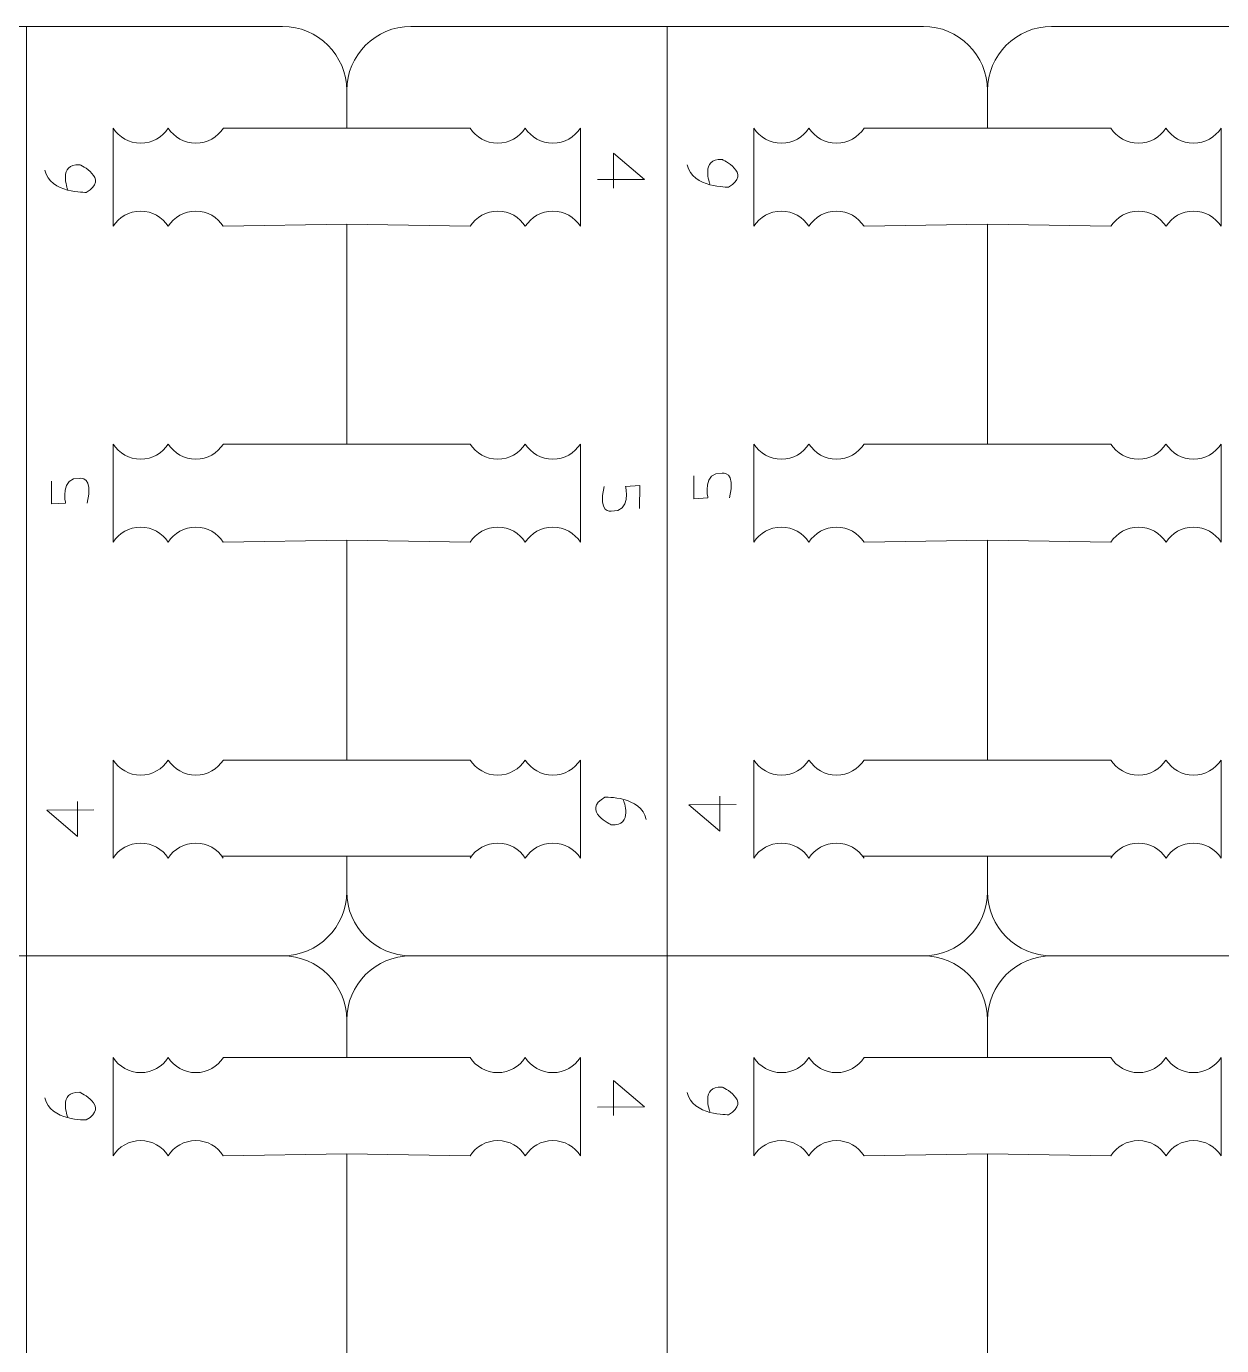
# Model space of a CAD drawing. Header units: centimetres. Extents: x -25 to 25, y -32.5 to 32.5.
# Drawn here: x 13.529 to 17.33, y 15.61 to 19.805 of the extents above; entities that cross this region are included whole.
import ezdxf

# ---------------------------------------------------------------- set-up
doc = ezdxf.new("R2010")
doc.units = ezdxf.units.CM
doc.header["$MEASUREMENT"] = 0
doc.layers.add('Capa 1', color=7, linetype='Continuous')

msp = doc.modelspace()

# ---------------------------------------------------------------- linework, layer by layer
at = {"layer": 'Capa 1', "color": 250, "lineweight": 9}
for points, knots in [([(12.51054, 19.60151), (12.51054, 19.71365), (12.6023, 19.80541), (12.71444, 19.80541), (12.71444, 19.80541), (12.71444, 19.80541), (13.08026, 19.80541), (13.52919, 19.80541)], [0, 0, 0, 0, 0.3333333, 0.3333333, 0.3333333, 0.3333333, 1, 1, 1, 1]), ([(14.1555, 19.48185), (14.1555, 19.48185), (14.54783, 19.48185), (14.54783, 19.48185), (14.54783, 19.48185), (14.54783, 19.48185), (14.54783, 19.60151), (14.54783, 19.60151), (14.54783, 19.60151), (14.54783, 19.71365), (14.45607, 19.80541), (14.34393, 19.80541), (14.34393, 19.80541), (14.34393, 19.80541), (13.97811, 19.80541), (13.52919, 19.80541)], [0, 0, 0, 0, 0.2, 0.2, 0.2, 0.2, 0.4, 0.4, 0.4, 0.4, 0.6, 0.6, 0.6, 0.6, 1, 1, 1, 1]), ([(14.54783, 19.60151), (14.54783, 19.71365), (14.63958, 19.80541), (14.75172, 19.80541), (14.75172, 19.80541), (14.75172, 19.80541), (15.11755, 19.80541), (15.56647, 19.80541)], [0, 0, 0, 0, 0.3333333, 0.3333333, 0.3333333, 0.3333333, 1, 1, 1, 1]), ([(16.19278, 19.48185), (16.19278, 19.48185), (16.58511, 19.48185), (16.58511, 19.48185), (16.58511, 19.48185), (16.58511, 19.48185), (16.58511, 19.60151), (16.58511, 19.60151), (16.58511, 19.60151), (16.58511, 19.71365), (16.49335, 19.80541), (16.38121, 19.80541), (16.38121, 19.80541), (16.38121, 19.80541), (16.01539, 19.80541), (15.56647, 19.80541)], [0, 0, 0, 0, 0.2, 0.2, 0.2, 0.2, 0.4, 0.4, 0.4, 0.4, 0.6, 0.6, 0.6, 0.6, 1, 1, 1, 1]), ([(16.58511, 19.60151), (16.58511, 19.71365), (16.67686, 19.80541), (16.78901, 19.80541), (16.78901, 19.80541), (16.78901, 19.80541), (17.15483, 19.80541), (17.60375, 19.80541)], [0, 0, 0, 0, 0.3333333, 0.3333333, 0.3333333, 0.3333333, 1, 1, 1, 1]), ([(13.98027, 19.48185), (13.96177, 19.45303), (13.92944, 19.43393), (13.89266, 19.43393), (13.89266, 19.43393), (13.85587, 19.43393), (13.82354, 19.45303), (13.80504, 19.48185)], [0, 0, 0, 0, 0.3333333, 0.3333333, 0.3333333, 0.3333333, 1, 1, 1, 1]), ([(14.1555, 19.48185), (14.137, 19.45303), (14.10467, 19.43393), (14.06788, 19.43393), (14.06788, 19.43393), (14.0311, 19.43393), (13.99877, 19.45303), (13.98027, 19.48185)], [0, 0, 0, 0, 0.3333333, 0.3333333, 0.3333333, 0.3333333, 1, 1, 1, 1]), ([(14.94015, 19.48185), (14.95865, 19.45303), (14.99098, 19.43393), (15.02777, 19.43393), (15.02777, 19.43393), (15.06455, 19.43393), (15.09689, 19.45303), (15.11538, 19.48185)], [0, 0, 0, 0, 0.3333333, 0.3333333, 0.3333333, 0.3333333, 1, 1, 1, 1]), ([(15.11538, 19.48185), (15.13388, 19.45303), (15.16621, 19.43393), (15.203, 19.43393), (15.203, 19.43393), (15.23978, 19.43393), (15.27211, 19.45303), (15.29061, 19.48185)], [0, 0, 0, 0, 0.3333333, 0.3333333, 0.3333333, 0.3333333, 1, 1, 1, 1]), ([(16.01755, 19.48185), (15.99905, 19.45303), (15.96672, 19.43393), (15.92994, 19.43393), (15.92994, 19.43393), (15.89315, 19.43393), (15.86082, 19.45303), (15.84232, 19.48185)], [0, 0, 0, 0, 0.3333333, 0.3333333, 0.3333333, 0.3333333, 1, 1, 1, 1]), ([(16.19278, 19.48185), (16.17428, 19.45303), (16.14195, 19.43393), (16.10516, 19.43393), (16.10516, 19.43393), (16.06838, 19.43393), (16.03605, 19.45303), (16.01755, 19.48185)], [0, 0, 0, 0, 0.3333333, 0.3333333, 0.3333333, 0.3333333, 1, 1, 1, 1]), ([(16.97744, 19.48185), (16.99593, 19.45303), (17.02826, 19.43393), (17.06505, 19.43393), (17.06505, 19.43393), (17.10183, 19.43393), (17.13417, 19.45303), (17.15266, 19.48185)], [0, 0, 0, 0, 0.3333333, 0.3333333, 0.3333333, 0.3333333, 1, 1, 1, 1]), ([(17.15266, 19.48185), (17.17116, 19.45303), (17.20349, 19.43393), (17.24028, 19.43393), (17.24028, 19.43393), (17.27706, 19.43393), (17.3094, 19.45303), (17.32789, 19.48185)], [0, 0, 0, 0, 0.3333333, 0.3333333, 0.3333333, 0.3333333, 1, 1, 1, 1]), ([(13.9801, 19.16975), (13.96161, 19.19857), (13.92927, 19.21767), (13.89249, 19.21767), (13.89249, 19.21767), (13.8557, 19.21767), (13.82337, 19.19857), (13.80488, 19.16975)], [0, 0, 0, 0, 0.3333333, 0.3333333, 0.3333333, 0.3333333, 1, 1, 1, 1]), ([(14.15533, 19.16975), (14.13683, 19.19857), (14.1045, 19.21767), (14.06772, 19.21767), (14.06772, 19.21767), (14.03093, 19.21767), (13.9986, 19.19857), (13.9801, 19.16975)], [0, 0, 0, 0, 0.3333333, 0.3333333, 0.3333333, 0.3333333, 1, 1, 1, 1]), ([(14.94032, 19.16975), (14.95882, 19.19857), (14.99115, 19.21767), (15.02793, 19.21767), (15.02793, 19.21767), (15.06472, 19.21767), (15.09705, 19.19857), (15.11555, 19.16975)], [0, 0, 0, 0, 0.3333333, 0.3333333, 0.3333333, 0.3333333, 1, 1, 1, 1]), ([(15.11555, 19.16975), (15.13405, 19.19857), (15.16638, 19.21767), (15.20316, 19.21767), (15.20316, 19.21767), (15.23995, 19.21767), (15.27228, 19.19857), (15.29078, 19.16975)], [0, 0, 0, 0, 0.3333333, 0.3333333, 0.3333333, 0.3333333, 1, 1, 1, 1]), ([(16.01738, 19.16975), (15.99889, 19.19857), (15.96656, 19.21767), (15.92977, 19.21767), (15.92977, 19.21767), (15.89299, 19.21767), (15.86065, 19.19857), (15.84216, 19.16975)], [0, 0, 0, 0, 0.3333333, 0.3333333, 0.3333333, 0.3333333, 1, 1, 1, 1]), ([(16.19261, 19.16975), (16.17412, 19.19857), (16.14178, 19.21767), (16.105, 19.21767), (16.105, 19.21767), (16.06821, 19.21767), (16.03588, 19.19857), (16.01738, 19.16975)], [0, 0, 0, 0, 0.3333333, 0.3333333, 0.3333333, 0.3333333, 1, 1, 1, 1]), ([(16.9776, 19.16975), (16.9961, 19.19857), (17.02843, 19.21767), (17.06522, 19.21767), (17.06522, 19.21767), (17.102, 19.21767), (17.13433, 19.19857), (17.15283, 19.16975)], [0, 0, 0, 0, 0.3333333, 0.3333333, 0.3333333, 0.3333333, 1, 1, 1, 1]), ([(17.15283, 19.16975), (17.17133, 19.19857), (17.20366, 19.21767), (17.24044, 19.21767), (17.24044, 19.21767), (17.27723, 19.21767), (17.30956, 19.19857), (17.32806, 19.16975)], [0, 0, 0, 0, 0.3333333, 0.3333333, 0.3333333, 0.3333333, 1, 1, 1, 1]), ([(14.1555, 18.47699), (14.1555, 18.47699), (14.54783, 18.47699), (14.54783, 18.47699), (14.54783, 18.47699), (14.54783, 18.47699), (14.54783, 19.176), (14.54783, 19.176), (14.54783, 19.176), (14.54783, 19.176), (14.15533, 19.16975), (14.15533, 19.16975)], [0, 0, 0, 0, 0.25, 0.25, 0.25, 0.25, 0.5, 0.5, 0.5, 0.5, 1, 1, 1, 1]), ([(16.19278, 18.47699), (16.19278, 18.47699), (16.58511, 18.47699), (16.58511, 18.47699), (16.58511, 18.47699), (16.58511, 18.47699), (16.58511, 19.176), (16.58511, 19.176), (16.58511, 19.176), (16.58511, 19.176), (16.19261, 19.16975), (16.19261, 19.16975)], [0, 0, 0, 0, 0.25, 0.25, 0.25, 0.25, 0.5, 0.5, 0.5, 0.5, 1, 1, 1, 1]), ([(13.98027, 18.47699), (13.96177, 18.44818), (13.92944, 18.42908), (13.89266, 18.42908), (13.89266, 18.42908), (13.85587, 18.42908), (13.82354, 18.44818), (13.80504, 18.47699)], [0, 0, 0, 0, 0.3333333, 0.3333333, 0.3333333, 0.3333333, 1, 1, 1, 1]), ([(14.1555, 18.47699), (14.137, 18.44818), (14.10467, 18.42908), (14.06788, 18.42908), (14.06788, 18.42908), (14.0311, 18.42908), (13.99877, 18.44818), (13.98027, 18.47699)], [0, 0, 0, 0, 0.3333333, 0.3333333, 0.3333333, 0.3333333, 1, 1, 1, 1]), ([(14.94015, 18.47699), (14.95865, 18.44818), (14.99098, 18.42908), (15.02777, 18.42908), (15.02777, 18.42908), (15.06455, 18.42908), (15.09689, 18.44818), (15.11538, 18.47699)], [0, 0, 0, 0, 0.3333333, 0.3333333, 0.3333333, 0.3333333, 1, 1, 1, 1]), ([(15.11538, 18.47699), (15.13388, 18.44818), (15.16621, 18.42908), (15.203, 18.42908), (15.203, 18.42908), (15.23978, 18.42908), (15.27211, 18.44818), (15.29061, 18.47699)], [0, 0, 0, 0, 0.3333333, 0.3333333, 0.3333333, 0.3333333, 1, 1, 1, 1]), ([(16.01755, 18.47699), (15.99905, 18.44818), (15.96672, 18.42908), (15.92994, 18.42908), (15.92994, 18.42908), (15.89315, 18.42908), (15.86082, 18.44818), (15.84232, 18.47699)], [0, 0, 0, 0, 0.3333333, 0.3333333, 0.3333333, 0.3333333, 1, 1, 1, 1]), ([(16.19278, 18.47699), (16.17428, 18.44818), (16.14195, 18.42908), (16.10516, 18.42908), (16.10516, 18.42908), (16.06838, 18.42908), (16.03605, 18.44818), (16.01755, 18.47699)], [0, 0, 0, 0, 0.3333333, 0.3333333, 0.3333333, 0.3333333, 1, 1, 1, 1]), ([(16.97744, 18.47699), (16.99593, 18.44818), (17.02826, 18.42908), (17.06505, 18.42908), (17.06505, 18.42908), (17.10183, 18.42908), (17.13417, 18.44818), (17.15266, 18.47699)], [0, 0, 0, 0, 0.3333333, 0.3333333, 0.3333333, 0.3333333, 1, 1, 1, 1]), ([(17.15266, 18.47699), (17.17116, 18.44818), (17.20349, 18.42908), (17.24028, 18.42908), (17.24028, 18.42908), (17.27706, 18.42908), (17.3094, 18.44818), (17.32789, 18.47699)], [0, 0, 0, 0, 0.3333333, 0.3333333, 0.3333333, 0.3333333, 1, 1, 1, 1]), ([(13.9801, 18.16489), (13.96161, 18.19371), (13.92927, 18.21281), (13.89249, 18.21281), (13.89249, 18.21281), (13.8557, 18.21281), (13.82337, 18.19371), (13.80488, 18.16489)], [0, 0, 0, 0, 0.3333333, 0.3333333, 0.3333333, 0.3333333, 1, 1, 1, 1]), ([(14.15533, 18.16489), (14.13683, 18.19371), (14.1045, 18.21281), (14.06772, 18.21281), (14.06772, 18.21281), (14.03093, 18.21281), (13.9986, 18.19371), (13.9801, 18.16489)], [0, 0, 0, 0, 0.3333333, 0.3333333, 0.3333333, 0.3333333, 1, 1, 1, 1]), ([(14.94032, 18.16489), (14.95882, 18.19371), (14.99115, 18.21281), (15.02793, 18.21281), (15.02793, 18.21281), (15.06472, 18.21281), (15.09705, 18.19371), (15.11555, 18.16489)], [0, 0, 0, 0, 0.3333333, 0.3333333, 0.3333333, 0.3333333, 1, 1, 1, 1]), ([(15.11555, 18.16489), (15.13405, 18.19371), (15.16638, 18.21281), (15.20316, 18.21281), (15.20316, 18.21281), (15.23995, 18.21281), (15.27228, 18.19371), (15.29078, 18.16489)], [0, 0, 0, 0, 0.3333333, 0.3333333, 0.3333333, 0.3333333, 1, 1, 1, 1]), ([(16.01738, 18.16489), (15.99889, 18.19371), (15.96656, 18.21281), (15.92977, 18.21281), (15.92977, 18.21281), (15.89299, 18.21281), (15.86065, 18.19371), (15.84216, 18.16489)], [0, 0, 0, 0, 0.3333333, 0.3333333, 0.3333333, 0.3333333, 1, 1, 1, 1]), ([(16.19261, 18.16489), (16.17412, 18.19371), (16.14178, 18.21281), (16.105, 18.21281), (16.105, 18.21281), (16.06821, 18.21281), (16.03588, 18.19371), (16.01738, 18.16489)], [0, 0, 0, 0, 0.3333333, 0.3333333, 0.3333333, 0.3333333, 1, 1, 1, 1]), ([(16.9776, 18.16489), (16.9961, 18.19371), (17.02843, 18.21281), (17.06522, 18.21281), (17.06522, 18.21281), (17.102, 18.21281), (17.13433, 18.19371), (17.15283, 18.16489)], [0, 0, 0, 0, 0.3333333, 0.3333333, 0.3333333, 0.3333333, 1, 1, 1, 1]), ([(17.15283, 18.16489), (17.17133, 18.19371), (17.20366, 18.21281), (17.24044, 18.21281), (17.24044, 18.21281), (17.27723, 18.21281), (17.30956, 18.19371), (17.32806, 18.16489)], [0, 0, 0, 0, 0.3333333, 0.3333333, 0.3333333, 0.3333333, 1, 1, 1, 1]), ([(14.1555, 17.47214), (14.1555, 17.47214), (14.54783, 17.47214), (14.54783, 17.47214), (14.54783, 17.47214), (14.54783, 17.47214), (14.54783, 18.17115), (14.54783, 18.17115), (14.54783, 18.17115), (14.54783, 18.17115), (14.15533, 18.16489), (14.15533, 18.16489)], [0, 0, 0, 0, 0.25, 0.25, 0.25, 0.25, 0.5, 0.5, 0.5, 0.5, 1, 1, 1, 1]), ([(16.19278, 17.47214), (16.19278, 17.47214), (16.58511, 17.47214), (16.58511, 17.47214), (16.58511, 17.47214), (16.58511, 17.47214), (16.58511, 18.17115), (16.58511, 18.17115), (16.58511, 18.17115), (16.58511, 18.17115), (16.19261, 18.16489), (16.19261, 18.16489)], [0, 0, 0, 0, 0.25, 0.25, 0.25, 0.25, 0.5, 0.5, 0.5, 0.5, 1, 1, 1, 1]), ([(13.98027, 17.47214), (13.96177, 17.44332), (13.92944, 17.42422), (13.89266, 17.42422), (13.89266, 17.42422), (13.85587, 17.42422), (13.82354, 17.44332), (13.80504, 17.47214)], [0, 0, 0, 0, 0.3333333, 0.3333333, 0.3333333, 0.3333333, 1, 1, 1, 1]), ([(14.1555, 17.47214), (14.137, 17.44332), (14.10467, 17.42422), (14.06788, 17.42422), (14.06788, 17.42422), (14.0311, 17.42422), (13.99877, 17.44332), (13.98027, 17.47214)], [0, 0, 0, 0, 0.3333333, 0.3333333, 0.3333333, 0.3333333, 1, 1, 1, 1]), ([(14.94015, 17.47214), (14.95865, 17.44332), (14.99098, 17.42422), (15.02777, 17.42422), (15.02777, 17.42422), (15.06455, 17.42422), (15.09689, 17.44332), (15.11538, 17.47214)], [0, 0, 0, 0, 0.3333333, 0.3333333, 0.3333333, 0.3333333, 1, 1, 1, 1]), ([(15.11538, 17.47214), (15.13388, 17.44332), (15.16621, 17.42422), (15.203, 17.42422), (15.203, 17.42422), (15.23978, 17.42422), (15.27211, 17.44332), (15.29061, 17.47214)], [0, 0, 0, 0, 0.3333333, 0.3333333, 0.3333333, 0.3333333, 1, 1, 1, 1]), ([(16.01755, 17.47214), (15.99905, 17.44332), (15.96672, 17.42422), (15.92994, 17.42422), (15.92994, 17.42422), (15.89315, 17.42422), (15.86082, 17.44332), (15.84232, 17.47214)], [0, 0, 0, 0, 0.3333333, 0.3333333, 0.3333333, 0.3333333, 1, 1, 1, 1]), ([(16.19278, 17.47214), (16.17428, 17.44332), (16.14195, 17.42422), (16.10516, 17.42422), (16.10516, 17.42422), (16.06838, 17.42422), (16.03605, 17.44332), (16.01755, 17.47214)], [0, 0, 0, 0, 0.3333333, 0.3333333, 0.3333333, 0.3333333, 1, 1, 1, 1]), ([(16.97744, 17.47214), (16.99593, 17.44332), (17.02826, 17.42422), (17.06505, 17.42422), (17.06505, 17.42422), (17.10183, 17.42422), (17.13417, 17.44332), (17.15266, 17.47214)], [0, 0, 0, 0, 0.3333333, 0.3333333, 0.3333333, 0.3333333, 1, 1, 1, 1]), ([(17.15266, 17.47214), (17.17116, 17.44332), (17.20349, 17.42422), (17.24028, 17.42422), (17.24028, 17.42422), (17.27706, 17.42422), (17.3094, 17.44332), (17.32789, 17.47214)], [0, 0, 0, 0, 0.3333333, 0.3333333, 0.3333333, 0.3333333, 1, 1, 1, 1]), ([(13.9801, 17.16004), (13.96161, 17.18885), (13.92927, 17.20795), (13.89249, 17.20795), (13.89249, 17.20795), (13.8557, 17.20795), (13.82337, 17.18885), (13.80488, 17.16004)], [0, 0, 0, 0, 0.3333333, 0.3333333, 0.3333333, 0.3333333, 1, 1, 1, 1]), ([(14.15533, 17.16004), (14.13683, 17.18885), (14.1045, 17.20795), (14.06772, 17.20795), (14.06772, 17.20795), (14.03093, 17.20795), (13.9986, 17.18885), (13.9801, 17.16004)], [0, 0, 0, 0, 0.3333333, 0.3333333, 0.3333333, 0.3333333, 1, 1, 1, 1]), ([(14.94032, 17.16004), (14.95882, 17.18885), (14.99115, 17.20795), (15.02793, 17.20795), (15.02793, 17.20795), (15.06472, 17.20795), (15.09705, 17.18885), (15.11555, 17.16004)], [0, 0, 0, 0, 0.3333333, 0.3333333, 0.3333333, 0.3333333, 1, 1, 1, 1]), ([(15.11555, 17.16004), (15.13405, 17.18885), (15.16638, 17.20795), (15.20316, 17.20795), (15.20316, 17.20795), (15.23995, 17.20795), (15.27228, 17.18885), (15.29078, 17.16004)], [0, 0, 0, 0, 0.3333333, 0.3333333, 0.3333333, 0.3333333, 1, 1, 1, 1]), ([(16.01738, 17.16004), (15.99889, 17.18885), (15.96656, 17.20795), (15.92977, 17.20795), (15.92977, 17.20795), (15.89299, 17.20795), (15.86065, 17.18885), (15.84216, 17.16004)], [0, 0, 0, 0, 0.3333333, 0.3333333, 0.3333333, 0.3333333, 1, 1, 1, 1]), ([(16.19261, 17.16004), (16.17412, 17.18885), (16.14178, 17.20795), (16.105, 17.20795), (16.105, 17.20795), (16.06821, 17.20795), (16.03588, 17.18885), (16.01738, 17.16004)], [0, 0, 0, 0, 0.3333333, 0.3333333, 0.3333333, 0.3333333, 1, 1, 1, 1]), ([(16.9776, 17.16004), (16.9961, 17.18885), (17.02843, 17.20795), (17.06522, 17.20795), (17.06522, 17.20795), (17.102, 17.20795), (17.13433, 17.18885), (17.15283, 17.16004)], [0, 0, 0, 0, 0.3333333, 0.3333333, 0.3333333, 0.3333333, 1, 1, 1, 1]), ([(17.15283, 17.16004), (17.17133, 17.18885), (17.20366, 17.20795), (17.24044, 17.20795), (17.24044, 17.20795), (17.27723, 17.20795), (17.30956, 17.18885), (17.32806, 17.16004)], [0, 0, 0, 0, 0.3333333, 0.3333333, 0.3333333, 0.3333333, 1, 1, 1, 1]), ([(13.52919, 16.84941), (14.0013, 16.84941), (14.34393, 16.84941), (14.34393, 16.84941), (14.34393, 16.84941), (14.45607, 16.84941), (14.54783, 16.94117), (14.54783, 17.05331), (14.54783, 17.05331), (14.54783, 17.05331), (14.54783, 17.16629), (14.54783, 17.16629), (14.54783, 17.16629), (14.54783, 17.16629), (14.15098, 17.16629), (14.15098, 17.16629)], [0, 0, 0, 0, 0.2, 0.2, 0.2, 0.2, 0.4, 0.4, 0.4, 0.4, 0.6, 0.6, 0.6, 0.6, 1, 1, 1, 1]), ([(15.56647, 16.84941), (16.03859, 16.84941), (16.38121, 16.84941), (16.38121, 16.84941), (16.38121, 16.84941), (16.49335, 16.84941), (16.58511, 16.94117), (16.58511, 17.05331), (16.58511, 17.05331), (16.58511, 17.05331), (16.58511, 17.16629), (16.58511, 17.16629), (16.58511, 17.16629), (16.58511, 17.16629), (16.18826, 17.16629), (16.18826, 17.16629)], [0, 0, 0, 0, 0.2, 0.2, 0.2, 0.2, 0.4, 0.4, 0.4, 0.4, 0.6, 0.6, 0.6, 0.6, 1, 1, 1, 1]), ([(12.51054, 17.05331), (12.51054, 16.94117), (12.6023, 16.84941), (12.71444, 16.84941), (12.71444, 16.84941), (12.71444, 16.84941), (13.05707, 16.84941), (13.52919, 16.84941)], [0, 0, 0, 0, 0.3333333, 0.3333333, 0.3333333, 0.3333333, 1, 1, 1, 1]), ([(14.54783, 17.05331), (14.54783, 16.94117), (14.63958, 16.84941), (14.75172, 16.84941), (14.75172, 16.84941), (14.75172, 16.84941), (15.09435, 16.84941), (15.56647, 16.84941)], [0, 0, 0, 0, 0.3333333, 0.3333333, 0.3333333, 0.3333333, 1, 1, 1, 1]), ([(16.58511, 17.05331), (16.58511, 16.94117), (16.67686, 16.84941), (16.78901, 16.84941), (16.78901, 16.84941), (16.78901, 16.84941), (17.13163, 16.84941), (17.60375, 16.84941)], [0, 0, 0, 0, 0.3333333, 0.3333333, 0.3333333, 0.3333333, 1, 1, 1, 1]), ([(14.1555, 16.52586), (14.1555, 16.52586), (14.54783, 16.52586), (14.54783, 16.52586), (14.54783, 16.52586), (14.54783, 16.52586), (14.54783, 16.64552), (14.54783, 16.64552), (14.54783, 16.64552), (14.54783, 16.75766), (14.45607, 16.84941), (14.34393, 16.84941)], [0, 0, 0, 0, 0.25, 0.25, 0.25, 0.25, 0.5, 0.5, 0.5, 0.5, 1, 1, 1, 1]), ([(16.19278, 16.52586), (16.19278, 16.52586), (16.58511, 16.52586), (16.58511, 16.52586), (16.58511, 16.52586), (16.58511, 16.52586), (16.58511, 16.64552), (16.58511, 16.64552), (16.58511, 16.64552), (16.58511, 16.75766), (16.49335, 16.84941), (16.38121, 16.84941)], [0, 0, 0, 0, 0.25, 0.25, 0.25, 0.25, 0.5, 0.5, 0.5, 0.5, 1, 1, 1, 1]), ([(13.98027, 16.52586), (13.96177, 16.49704), (13.92944, 16.47794), (13.89266, 16.47794), (13.89266, 16.47794), (13.85587, 16.47794), (13.82354, 16.49704), (13.80504, 16.52586)], [0, 0, 0, 0, 0.3333333, 0.3333333, 0.3333333, 0.3333333, 1, 1, 1, 1]), ([(14.1555, 16.52586), (14.137, 16.49704), (14.10467, 16.47794), (14.06788, 16.47794), (14.06788, 16.47794), (14.0311, 16.47794), (13.99877, 16.49704), (13.98027, 16.52586)], [0, 0, 0, 0, 0.3333333, 0.3333333, 0.3333333, 0.3333333, 1, 1, 1, 1]), ([(14.94015, 16.52586), (14.95865, 16.49704), (14.99098, 16.47794), (15.02777, 16.47794), (15.02777, 16.47794), (15.06455, 16.47794), (15.09689, 16.49704), (15.11538, 16.52586)], [0, 0, 0, 0, 0.3333333, 0.3333333, 0.3333333, 0.3333333, 1, 1, 1, 1]), ([(15.11538, 16.52586), (15.13388, 16.49704), (15.16621, 16.47794), (15.203, 16.47794), (15.203, 16.47794), (15.23978, 16.47794), (15.27211, 16.49704), (15.29061, 16.52586)], [0, 0, 0, 0, 0.3333333, 0.3333333, 0.3333333, 0.3333333, 1, 1, 1, 1]), ([(16.01755, 16.52586), (15.99905, 16.49704), (15.96672, 16.47794), (15.92994, 16.47794), (15.92994, 16.47794), (15.89315, 16.47794), (15.86082, 16.49704), (15.84232, 16.52586)], [0, 0, 0, 0, 0.3333333, 0.3333333, 0.3333333, 0.3333333, 1, 1, 1, 1]), ([(16.19278, 16.52586), (16.17428, 16.49704), (16.14195, 16.47794), (16.10516, 16.47794), (16.10516, 16.47794), (16.06838, 16.47794), (16.03605, 16.49704), (16.01755, 16.52586)], [0, 0, 0, 0, 0.3333333, 0.3333333, 0.3333333, 0.3333333, 1, 1, 1, 1]), ([(16.97744, 16.52586), (16.99593, 16.49704), (17.02826, 16.47794), (17.06505, 16.47794), (17.06505, 16.47794), (17.10183, 16.47794), (17.13417, 16.49704), (17.15266, 16.52586)], [0, 0, 0, 0, 0.3333333, 0.3333333, 0.3333333, 0.3333333, 1, 1, 1, 1]), ([(17.15266, 16.52586), (17.17116, 16.49704), (17.20349, 16.47794), (17.24028, 16.47794), (17.24028, 16.47794), (17.27706, 16.47794), (17.3094, 16.49704), (17.32789, 16.52586)], [0, 0, 0, 0, 0.3333333, 0.3333333, 0.3333333, 0.3333333, 1, 1, 1, 1]), ([(13.9801, 16.21376), (13.96161, 16.24258), (13.92927, 16.26168), (13.89249, 16.26168), (13.89249, 16.26168), (13.8557, 16.26168), (13.82337, 16.24258), (13.80488, 16.21376)], [0, 0, 0, 0, 0.3333333, 0.3333333, 0.3333333, 0.3333333, 1, 1, 1, 1]), ([(14.15533, 16.21376), (14.13683, 16.24258), (14.1045, 16.26168), (14.06772, 16.26168), (14.06772, 16.26168), (14.03093, 16.26168), (13.9986, 16.24258), (13.9801, 16.21376)], [0, 0, 0, 0, 0.3333333, 0.3333333, 0.3333333, 0.3333333, 1, 1, 1, 1]), ([(14.94032, 16.21376), (14.95882, 16.24258), (14.99115, 16.26168), (15.02793, 16.26168), (15.02793, 16.26168), (15.06472, 16.26168), (15.09705, 16.24258), (15.11555, 16.21376)], [0, 0, 0, 0, 0.3333333, 0.3333333, 0.3333333, 0.3333333, 1, 1, 1, 1]), ([(15.11555, 16.21376), (15.13405, 16.24258), (15.16638, 16.26168), (15.20316, 16.26168), (15.20316, 16.26168), (15.23995, 16.26168), (15.27228, 16.24258), (15.29078, 16.21376)], [0, 0, 0, 0, 0.3333333, 0.3333333, 0.3333333, 0.3333333, 1, 1, 1, 1]), ([(16.01738, 16.21376), (15.99889, 16.24258), (15.96656, 16.26168), (15.92977, 16.26168), (15.92977, 16.26168), (15.89299, 16.26168), (15.86065, 16.24258), (15.84216, 16.21376)], [0, 0, 0, 0, 0.3333333, 0.3333333, 0.3333333, 0.3333333, 1, 1, 1, 1]), ([(16.19261, 16.21376), (16.17412, 16.24258), (16.14178, 16.26168), (16.105, 16.26168), (16.105, 16.26168), (16.06821, 16.26168), (16.03588, 16.24258), (16.01738, 16.21376)], [0, 0, 0, 0, 0.3333333, 0.3333333, 0.3333333, 0.3333333, 1, 1, 1, 1]), ([(16.9776, 16.21376), (16.9961, 16.24258), (17.02843, 16.26168), (17.06522, 16.26168), (17.06522, 16.26168), (17.102, 16.26168), (17.13433, 16.24258), (17.15283, 16.21376)], [0, 0, 0, 0, 0.3333333, 0.3333333, 0.3333333, 0.3333333, 1, 1, 1, 1]), ([(17.15283, 16.21376), (17.17133, 16.24258), (17.20366, 16.26168), (17.24044, 16.26168), (17.24044, 16.26168), (17.27723, 16.26168), (17.30956, 16.24258), (17.32806, 16.21376)], [0, 0, 0, 0, 0.3333333, 0.3333333, 0.3333333, 0.3333333, 1, 1, 1, 1]), ([(14.1555, 15.521), (14.1555, 15.521), (14.54783, 15.521), (14.54783, 15.521), (14.54783, 15.521), (14.54783, 15.521), (14.54783, 16.22001), (14.54783, 16.22001), (14.54783, 16.22001), (14.54783, 16.22001), (14.15533, 16.21376), (14.15533, 16.21376)], [0, 0, 0, 0, 0.25, 0.25, 0.25, 0.25, 0.5, 0.5, 0.5, 0.5, 1, 1, 1, 1]), ([(16.19278, 15.521), (16.19278, 15.521), (16.58511, 15.521), (16.58511, 15.521), (16.58511, 15.521), (16.58511, 15.521), (16.58511, 16.22001), (16.58511, 16.22001), (16.58511, 16.22001), (16.58511, 16.22001), (16.19261, 16.21376), (16.19261, 16.21376)], [0, 0, 0, 0, 0.25, 0.25, 0.25, 0.25, 0.5, 0.5, 0.5, 0.5, 1, 1, 1, 1])]:
    msp.add_open_spline(points, degree=3, knots=knots, dxfattribs=at)
for points in [[(13.5292, 16.84941), (13.5292, 16.84941), (13.5292, 19.80542), (13.5292, 19.80542)], [(15.56648, 16.84941), (15.56648, 16.84941), (15.56648, 19.80542), (15.56648, 19.80542)], [(13.80488, 19.16975), (13.80488, 19.16975), (13.80504, 19.48185), (13.80504, 19.48185)], [(14.94015, 19.48185), (14.94015, 19.48185), (14.54783, 19.48185), (14.54783, 19.48185)], [(15.29078, 19.16975), (15.29078, 19.16975), (15.29061, 19.48185), (15.29061, 19.48185)], [(15.84216, 19.16975), (15.84216, 19.16975), (15.84232, 19.48185), (15.84232, 19.48185)], [(16.97744, 19.48185), (16.97744, 19.48185), (16.58511, 19.48185), (16.58511, 19.48185)], [(17.32806, 19.16975), (17.32806, 19.16975), (17.32789, 19.48185), (17.32789, 19.48185)], [(14.54783, 19.176), (14.54783, 19.176), (14.94032, 19.16975), (14.94032, 19.16975)], [(16.58511, 19.176), (16.58511, 19.176), (16.9776, 19.16975), (16.9776, 19.16975)], [(13.80488, 18.16489), (13.80488, 18.16489), (13.80504, 18.47699), (13.80504, 18.47699)], [(14.94015, 18.47699), (14.94015, 18.47699), (14.54783, 18.47699), (14.54783, 18.47699)], [(15.29078, 18.16489), (15.29078, 18.16489), (15.29061, 18.47699), (15.29061, 18.47699)], [(15.84216, 18.16489), (15.84216, 18.16489), (15.84232, 18.47699), (15.84232, 18.47699)], [(16.97744, 18.47699), (16.97744, 18.47699), (16.58511, 18.47699), (16.58511, 18.47699)], [(17.32806, 18.16489), (17.32806, 18.16489), (17.32789, 18.47699), (17.32789, 18.47699)], [(14.54783, 18.17115), (14.54783, 18.17115), (14.94032, 18.16489), (14.94032, 18.16489)], [(16.58511, 18.17115), (16.58511, 18.17115), (16.9776, 18.16489), (16.9776, 18.16489)], [(13.80488, 17.16004), (13.80488, 17.16004), (13.80504, 17.47214), (13.80504, 17.47214)], [(14.94015, 17.47214), (14.94015, 17.47214), (14.54783, 17.47214), (14.54783, 17.47214)], [(15.29078, 17.16004), (15.29078, 17.16004), (15.29061, 17.47214), (15.29061, 17.47214)], [(15.84216, 17.16004), (15.84216, 17.16004), (15.84232, 17.47214), (15.84232, 17.47214)], [(16.97744, 17.47214), (16.97744, 17.47214), (16.58511, 17.47214), (16.58511, 17.47214)], [(17.32806, 17.16004), (17.32806, 17.16004), (17.32789, 17.47214), (17.32789, 17.47214)], [(14.94467, 17.16629), (14.81238, 17.16629), (14.68011, 17.16629), (14.54783, 17.16629)], [(16.98195, 17.16629), (16.84967, 17.16629), (16.71739, 17.16629), (16.58511, 17.16629)], [(13.5292, 13.89342), (13.5292, 13.89342), (13.5292, 16.84943), (13.5292, 16.84943)], [(14.54783, 16.64552), (14.54783, 16.75766), (14.63958, 16.84941), (14.75172, 16.84941)], [(15.56648, 13.89342), (15.56648, 13.89342), (15.56648, 16.84943), (15.56648, 16.84943)], [(16.58511, 16.64552), (16.58511, 16.75766), (16.67686, 16.84941), (16.78901, 16.84941)], [(13.80488, 16.21376), (13.80488, 16.21376), (13.80504, 16.52586), (13.80504, 16.52586)], [(14.94015, 16.52586), (14.94015, 16.52586), (14.54783, 16.52586), (14.54783, 16.52586)], [(15.29078, 16.21376), (15.29078, 16.21376), (15.29061, 16.52586), (15.29061, 16.52586)], [(15.84216, 16.21376), (15.84216, 16.21376), (15.84232, 16.52586), (15.84232, 16.52586)], [(16.97744, 16.52586), (16.97744, 16.52586), (16.58511, 16.52586), (16.58511, 16.52586)], [(17.32806, 16.21376), (17.32806, 16.21376), (17.32789, 16.52586), (17.32789, 16.52586)], [(14.54783, 16.22001), (14.54783, 16.22001), (14.94032, 16.21376), (14.94032, 16.21376)], [(16.58511, 16.22001), (16.58511, 16.22001), (16.9776, 16.21376), (16.9776, 16.21376)]]:
    msp.add_open_spline(points, degree=3, dxfattribs=at)
at = {"layer": 'Capa 1', "color": 240, "lineweight": 9}
for points, knots in [([(15.39619, 19.29135), (15.39619, 19.29135), (15.39619, 19.4026), (15.39619, 19.4026), (15.39619, 19.4026), (15.39619, 19.4026), (15.49465, 19.31892), (15.49465, 19.31892), (15.49465, 19.31892), (15.49465, 19.31892), (15.34497, 19.31795), (15.34497, 19.31795)], [0, 0, 0, 0, 0.25, 0.25, 0.25, 0.25, 0.5, 0.5, 0.5, 0.5, 1, 1, 1, 1]), ([(15.70285, 19.30353), (15.70285, 19.30353), (15.67055, 19.38624), (15.74117, 19.3823), (15.74117, 19.3823), (15.74117, 19.3823), (15.83817, 19.33834), (15.76195, 19.29432), (15.76195, 19.29432), (15.76195, 19.29432), (15.64639, 19.29038), (15.63065, 19.36519)], [0, 0, 0, 0, 0.25, 0.25, 0.25, 0.25, 0.5, 0.5, 0.5, 0.5, 1, 1, 1, 1]), ([(13.66048, 19.28674), (13.66048, 19.28674), (13.62818, 19.36945), (13.6988, 19.36551), (13.6988, 19.36551), (13.6988, 19.36551), (13.7958, 19.32155), (13.71958, 19.27753), (13.71958, 19.27753), (13.71958, 19.27753), (13.60402, 19.27359), (13.58828, 19.3484)], [0, 0, 0, 0, 0.25, 0.25, 0.25, 0.25, 0.5, 0.5, 0.5, 0.5, 1, 1, 1, 1]), ([(15.69626, 18.30589), (15.69626, 18.30589), (15.6771, 18.3896), (15.7418, 18.38467), (15.7418, 18.38467), (15.7418, 18.38467), (15.78616, 18.39352), (15.76448, 18.30589)], [0, 0, 0, 0, 0.3333333, 0.3333333, 0.3333333, 0.3333333, 1, 1, 1, 1]), ([(13.60942, 18.35934), (13.60942, 18.35934), (13.60898, 18.28648), (13.60898, 18.28648), (13.60898, 18.28648), (13.60898, 18.28648), (13.65389, 18.2891), (13.65389, 18.2891)], [0, 0, 0, 0, 0.3333333, 0.3333333, 0.3333333, 0.3333333, 1, 1, 1, 1]), ([(13.65389, 18.2891), (13.65389, 18.2891), (13.63473, 18.37281), (13.69943, 18.36788), (13.69943, 18.36788), (13.69943, 18.36788), (13.74379, 18.37673), (13.72212, 18.2891)], [0, 0, 0, 0, 0.3333333, 0.3333333, 0.3333333, 0.3333333, 1, 1, 1, 1]), ([(15.43446, 18.34242), (15.43446, 18.34242), (15.45362, 18.25871), (15.38892, 18.26363), (15.38892, 18.26363), (15.38892, 18.26363), (15.34456, 18.25478), (15.36623, 18.34242)], [0, 0, 0, 0, 0.3333333, 0.3333333, 0.3333333, 0.3333333, 1, 1, 1, 1]), ([(15.47893, 18.27218), (15.47893, 18.27218), (15.47936, 18.34504), (15.47936, 18.34504), (15.47936, 18.34504), (15.47936, 18.34504), (15.43446, 18.34242), (15.43446, 18.34242)], [0, 0, 0, 0, 0.3333333, 0.3333333, 0.3333333, 0.3333333, 1, 1, 1, 1]), ([(15.65179, 18.37613), (15.65179, 18.37613), (15.65135, 18.30327), (15.65135, 18.30327), (15.65135, 18.30327), (15.65135, 18.30327), (15.69626, 18.30589), (15.69626, 18.30589)], [0, 0, 0, 0, 0.3333333, 0.3333333, 0.3333333, 0.3333333, 1, 1, 1, 1]), ([(13.69216, 17.34017), (13.69216, 17.34017), (13.69216, 17.22892), (13.69216, 17.22892), (13.69216, 17.22892), (13.69216, 17.22892), (13.5937, 17.3126), (13.5937, 17.3126), (13.5937, 17.3126), (13.5937, 17.3126), (13.74338, 17.31356), (13.74338, 17.31356)], [0, 0, 0, 0, 0.25, 0.25, 0.25, 0.25, 0.5, 0.5, 0.5, 0.5, 1, 1, 1, 1]), ([(15.42787, 17.34478), (15.42787, 17.34478), (15.46017, 17.26207), (15.38954, 17.26601), (15.38954, 17.26601), (15.38954, 17.26601), (15.29255, 17.30997), (15.36877, 17.35399), (15.36877, 17.35399), (15.36877, 17.35399), (15.48432, 17.35792), (15.50006, 17.28312)], [0, 0, 0, 0, 0.25, 0.25, 0.25, 0.25, 0.5, 0.5, 0.5, 0.5, 1, 1, 1, 1]), ([(15.73453, 17.35696), (15.73453, 17.35696), (15.73453, 17.24571), (15.73453, 17.24571), (15.73453, 17.24571), (15.73453, 17.24571), (15.63607, 17.32939), (15.63607, 17.32939), (15.63607, 17.32939), (15.63607, 17.32939), (15.78575, 17.33035), (15.78575, 17.33035)], [0, 0, 0, 0, 0.25, 0.25, 0.25, 0.25, 0.5, 0.5, 0.5, 0.5, 1, 1, 1, 1]), ([(15.39619, 16.34164), (15.39619, 16.34164), (15.39619, 16.45289), (15.39619, 16.45289), (15.39619, 16.45289), (15.39619, 16.45289), (15.49465, 16.36921), (15.49465, 16.36921), (15.49465, 16.36921), (15.49465, 16.36921), (15.34497, 16.36825), (15.34497, 16.36825)], [0, 0, 0, 0, 0.25, 0.25, 0.25, 0.25, 0.5, 0.5, 0.5, 0.5, 1, 1, 1, 1]), ([(13.66048, 16.33654), (13.66048, 16.33654), (13.62818, 16.41925), (13.6988, 16.41531), (13.6988, 16.41531), (13.6988, 16.41531), (13.7958, 16.37135), (13.71958, 16.32733), (13.71958, 16.32733), (13.71958, 16.32733), (13.60402, 16.3234), (13.58828, 16.3982)], [0, 0, 0, 0, 0.25, 0.25, 0.25, 0.25, 0.5, 0.5, 0.5, 0.5, 1, 1, 1, 1]), ([(15.70285, 16.35333), (15.70285, 16.35333), (15.67055, 16.43604), (15.74117, 16.4321), (15.74117, 16.4321), (15.74117, 16.4321), (15.83817, 16.38814), (15.76195, 16.34412), (15.76195, 16.34412), (15.76195, 16.34412), (15.64639, 16.34019), (15.63065, 16.41499)], [0, 0, 0, 0, 0.25, 0.25, 0.25, 0.25, 0.5, 0.5, 0.5, 0.5, 1, 1, 1, 1])]:
    msp.add_open_spline(points, degree=3, knots=knots, dxfattribs=at)

doc.saveas('drawing.dxf')
